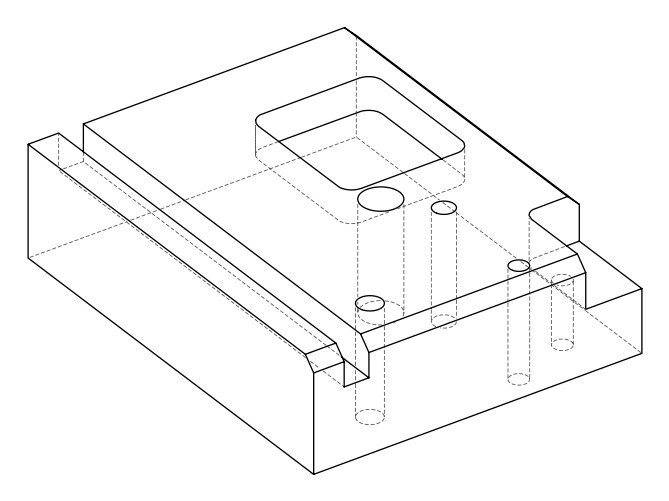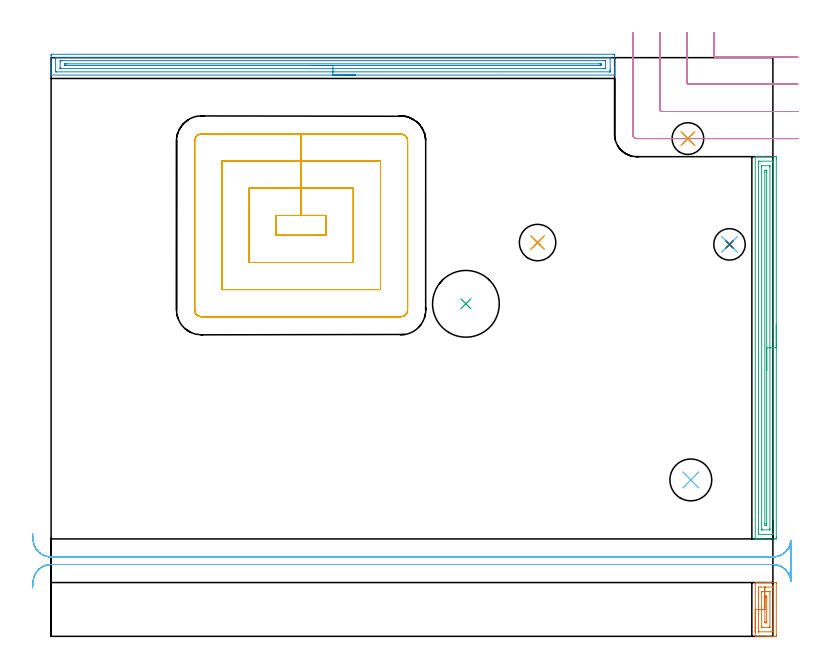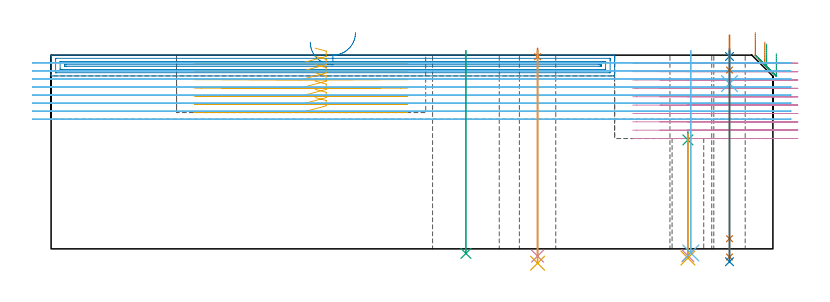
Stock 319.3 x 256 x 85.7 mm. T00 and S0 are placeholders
(PLAN: 18 operations, 11 tool changes, 49.5 min)
(1 AREA_MILL | FG_CHAMFER_SURFACE | UGT0205_001 | 0.95 min | 1271 mm3)
(2 AREA_MILL_1 | FG_CHAMFER_SURFACE_1 | UGT0205_001 | 8.16 min | 10787 mm3)
(3 AREA_MILL_2 | FG_CHAMFER_SURFACE_2 | UGT0205_001 | 5.6 min | 7799 mm3)
(4 MILL_CORNER_NOTCH_RECTANGULAR | CORNER_NOTCH_RECTANGULAR | NXT0201_012 | Follow Part, ap 4, ae 75% | 7.64 min | 111905 mm3)
(5 MILL_RECTANGULAR_POCKET | POCKET_RECTANGULAR_STRAIGHT | NXT0201_012 | Follow Part, ap 4, ae 75% | 12.73 min | 268364 mm3)
(6 MILL_RECTANGULAR_SLOT | SLOT_RECTANGULAR | NXT0201_012 | Follow Part, ap 4, ae 75% | 11.45 min | 173900 mm3)
(7 SPOT_DRILL | STEP1HOLE | NXT0321_9005460120000 | 0.03 min | 22 mm3)
(8 SPOT_DRILL_1 | STEP1HOLE_1 | NXT0321_9005460120000 | 0.03 min | 5 mm3)
(9 SPOT_DRILL_2 | STEP1HOLE_3 | NXT0321_9005460120000 | 0.04 min | 13 mm3)
(10 DRILL_THROUGH_HOLE_INTO_CENTER | STEP1HOLE | NXT0301_065 | 0.37 min | 5908 mm3)
(11 DRILL_TO_ENLARGE_THROUGH_HOLE | STEP1HOLE | UGT0301_285 | 0.38 min | 11492 mm3)
(12 DRILL_BLIND_HOLE_INTO_CENTER | STEP1HOLE_1 | NXT0301_055 | 0.06 min | 650 mm3)
(13 GUN_DRILL_THROUGH_HOLE | STEP1HOLE_1 | UGT0307_006 | 0.49 min | 4773 mm3)
(14 DRILL_TO_ENLARGE_THROUGH_HOLE_1 | STEP1HOLE_1 | UGT0301_272 | 0.38 min | 7586 mm3)
(15 INDEXABLE_INSERT_DRILL_THROUGH_HOLE_FROM_SOLID | STEP1HOLE_2 | NXT0302_030 | 0.36 min | 58514 mm3)
(16 DRILL_THROUGH_HOLE_INTO_CENTER_1 | STEP1HOLE_3 | NXT0301_055 | 0.22 min | 2688 mm3)
(17 DRILL_TO_ENLARGE_THROUGH_HOLE_2 | STEP1HOLE_3 | NXT0301_104 | 0.23 min | 4831 mm3)
(18 INDEXABLE_INSERT_DRILL_THROUGH_HOLE_FROM_SOLID_1 | STEP1HOLE_4 | NXT0302_008 | 0.36 min | 23007 mm3)
(TOOL UGT0205_001 | Chamfer Mill 20 x 3 x 45 deg. | D20 FL50 Z2)
(TOOL NXT0201_012 | ENDMILL 16mm [2P460-1600-NA 1630] | D16 FL38 Z6)
(TOOL NXT0321_9005460120000 | NC Spot Drill, 142deg, 12mm, Carbide, Uncoated | D12 PA142 FL30 Z2)
(TOOL NXT0301_065 | Carbide Drill 9.4mm [860.1-0940-075A1-MM 2214] | D9.4 PA140 FL98 Z2)
(TOOL UGT0301_285 | Twist Drill 16.1 mm | D16.1 PA118 FL125 Z2)
(TOOL NXT0301_055 | Carbide Drill 8.4mm [860.1-0840-042A1-MM 2214] | D8.4 PA140 FL61 Z2)
(TOOL UGT0307_006 | Gun Drill 9 mm | D9 PA130 FL24 Z1)
(TOOL UGT0301_272 | Twist Drill 13.9 mm | D13.9 PA118 FL108 Z2)
(TOOL NXT0302_030 | Index. Insert Drill 29.5mm [880-D2950L32-03] | D29.5 PA176 FL89 Z2)
(TOOL NXT0301_104 | Carbide Drill 14mm [860.1-1400-112A1-MM 2214] | D14 PA140 FL123 Z2)
(TOOL NXT0302_008 | Index. Insert Drill 18.5mm [880-D1850L25-05] | D18.5 PA176 FL93 Z2)
(OP 1 AREA_MILL)
G17 G21 G94 G90
T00 M6
G54
G17 G0 G90 X311.5 Y1.9 S1061 M3
G43 Z95.7 H0
G94 G1 Y1.938 Z94.828 F250.
Y2.052 Z93.963
Y2.241 Z93.112
Y2.503 Z92.28
Y2.837 Z91.474
Y3.24 Z90.7
Y3.708 Z89.964
Y4.24 Z89.272
Y4.829 Z88.629
Y5.472 Z88.04
Y6.164 Z87.508
Y6.9 Z87.04
Y7.674 Z86.637
Y8.48 Z86.303
Y9.312 Z86.041
Y10.163 Z85.852
Y11.028 Z85.738
Y11.9 Z85.7
Y23.794
X311.501 Y23.798 Z85.698
X311.502 Y23.799
X316.597 Y23.8 Z80.603
X317.491 Z79.703
X320.173 Z77.022
X320.617 Y23.797 Z76.578
X320.791 Y23.79 Z76.405
X320.799 Y23.618 Z76.399
X320.8 Y23.354 Z76.4
Y0.709
X320.798 Y0.446 Z76.402
X320.791 Y0.005 Z76.405
X320.624 Y0.002 Z76.571
X318.838 Y0. Z78.357
X317.491 Z79.703
X316.608 Z80.592
X311.502 Y0.001 Z85.698
X311.501 Y0.002
X311.5 Y0.006 Z85.7
Y11.9
X312.914 Z84.286
Y16.305
Y20.816
X312.916 Y21.592 Z84.284
X312.918 Y21.693 Z84.282
X312.922 Y21.79 Z84.278
X313.021 Y21.792 Z84.179
X313.704 Y21.799 Z83.496
X319.068 Y21.8 Z78.132
X319.279 Y21.798 Z77.921
X319.349 Y21.795 Z77.851
X319.373 Y21.79 Z77.827
X319.379 Y21.786 Z77.821
X319.381 Y21.766 Z77.819
X319.384 Y21.697 Z77.816
X319.385 Y21.592 Z77.815
X319.386 Y21.486 Z77.814
Y2.984
X319.384 Y2.208 Z77.816
X319.382 Y2.107 Z77.818
X319.378 Y2.01 Z77.822
X319.279 Y2.008 Z77.921
X318.596 Y2.001 Z78.604
X313.232 Y2. Z83.968
X313.021 Y2.002 Z84.179
X312.951 Y2.005 Z84.249
X312.927 Y2.01 Z84.273
X312.921 Y2.014 Z84.279
X312.919 Y2.034 Z84.281
X312.916 Y2.103 Z84.284
X312.914 Y2.208 Z84.286
Y2.313
Y11.9
X314.328 Z82.872
X314.329 Y19.58 Z82.871
X314.332 Y19.706 Z82.868
X314.335 Y19.782 Z82.865
X314.378 Y19.79 Z82.822
X314.809 Y19.799 Z82.391
X314.839 Y19.8 Z82.361
X317.521 Z79.679
X317.915 Y19.793 Z79.285
X317.959 Y19.79 Z79.241
X317.965 Y19.763 Z79.235
X317.97 Y19.714 Z79.23
X317.971 Y19.667 Z79.229
Y4.22
X317.968 Y4.094 Z79.232
X317.965 Y4.018 Z79.235
X317.922 Y4.01 Z79.278
X317.491 Y4. Z79.709
X317.461 Z79.739
X314.779 Z82.421
X314.385 Y4.007 Z82.815
X314.341 Y4.01 Z82.859
X314.335 Y4.037 Z82.865
X314.33 Y4.086 Z82.87
X314.329 Y4.133 Z82.871
X314.328 Y11.9 Z82.872
X315.743 Z81.457
Y17.186
Y17.619
X315.745 Y17.721 Z81.455
X315.747 Y17.771 Z81.453
X315.749 Y17.788 Z81.451
X315.783 Y17.791 Z81.417
X315.977 Y17.797 Z81.223
X316.437 Y17.792 Z80.763
X316.543 Y17.79 Z80.657
X316.55 Y17.613 Z80.65
X316.557 Y17.226 Z80.643
Y17.186
Y6.614
X316.553 Y6.212 Z80.647
X316.55 Y6.021 Z80.65
X316.461 Y6.01 Z80.739
X316.322 Y6.004 Z80.878
X315.863 Y6.008 Z81.337
X315.756 Y6.01 Z81.444
X315.75 Y6.187 Z81.45
X315.743 Y6.653 Z81.457
Y11.9
Y12.772 Z81.495
Y13.636 Z81.609
Y14.488 Z81.798
Y15.32 Z82.06
Y16.126 Z82.394
Y16.9 Z82.797
Y17.636 Z83.266
Y18.328 Z83.797
Y18.971 Z84.386
Y19.56 Z85.03
Y20.092 Z85.722
Y20.56 Z86.457
Y20.963 Z87.231
Y21.297 Z88.037
Y21.559 Z88.869
Y21.748 Z89.721
Y21.862 Z90.586
Y21.9 Z91.457
G0 Z95.7
M5
M2
(OP 2 AREA_MILL_1)
G17 G21 G94 G90
T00 M6
G54
G17 G0 G90 X134.65 Y248.3 S1061 M3
G43 Z95.7 H0
G94 G1 X134.612 Z94.828 F250.
X134.498 Z93.963
X134.309 Z93.112
X134.047 Z92.28
X133.713 Z91.474
X133.31 Z90.7
X132.842 Z89.964
X132.31 Z89.272
X131.721 Z88.629
X131.078 Z88.04
X130.386 Z87.508
X129.65 Z87.04
X128.876 Z86.637
X128.07 Z86.303
X127.238 Z86.041
X126.386 Z85.852
X125.522 Z85.738
X124.65 Z85.7
X0.159
X0.01 Y248.303 Z85.688
X0.007 Y248.349 Z85.643
X0. Y248.719 Z85.28
Y249.147 Z84.853
Y249.78 Z84.215
Y250.989 Z83.008
Y251.563 Z82.431
Y256.911 Z77.086
X0.002 Y257.2 Z76.797
X0.01 Y257.492 Z76.506
X0.302 Y257.499 Z76.499
X248.695 Y257.5 Z76.5
X249.001 Y257.497 Z76.502
X249.29 Y257.492 Z76.506
X249.3 Y257.198 Z76.799
Y251.563 Z82.431
Y250.989 Z83.008
Y250.672 Z83.324
Y250.097 Z83.899
Y249.78 Z84.215
Y249.147 Z84.853
Y248.719 Z85.281
X249.293 Y248.349 Z85.643
X249.29 Y248.303 Z85.688
X249.141 Y248.3 Z85.7
X124.65
Y249.714 Z84.286
X2.39 Y249.715 Z84.285
X2.323 Y249.716 Z84.284
X2.191 Y249.721 Z84.279
X2.01 Y249.731 Z84.269
X2.008 Y249.78 Z84.22
X2.002 Y250.168 Z83.832
X2. Y255.128 Z78.872
Y255.517 Z78.483
X2.004 Y256.019 Z77.981
X2.007 Y256.067 Z77.933
X2.008 Y256.074 Z77.926
X2.037 Y256.079 Z77.921
X2.124 Y256.082 Z77.918
X2.257 Y256.085 Z77.915
X2.323 Y256.086 Z77.914
X246.91 Y256.085 Z77.915
X246.977 Y256.084 Z77.916
X247.109 Y256.079 Z77.921
X247.29 Y256.069 Z77.931
X247.292 Y256.019 Z77.981
X247.298 Y255.632 Z78.368
X247.3 Y250.672 Z83.328
Y250.283 Z83.717
X247.296 Y249.78 Z84.22
X247.293 Y249.733 Z84.267
X247.292 Y249.726 Z84.274
X247.262 Y249.721 Z84.279
X247.175 Y249.718 Z84.282
X247.043 Y249.715 Z84.285
X246.977 Y249.714 Z84.286
X124.65
Y251.128 Z82.872
X4.609 Y251.129 Z82.871
X4.175 Y251.131 Z82.869
X4.031 Y251.133 Z82.867
X4.014 Y251.135 Z82.865
X4.008 Y251.18 Z82.82
X4.003 Y251.273 Z82.727
X4.001 Y251.389 Z82.611
X4. Y251.563 Z82.437
X4.002 Y254.409 Z79.591
X4.01 Y254.585 Z79.415
X4.021 Y254.665 Z79.335
X4.066 Y254.667 Z79.333
X4.175 Y254.67 Z79.33
X4.632 Y254.671 Z79.329
X5.067 Y254.672 Z79.328
X244.69 Y254.671 Z79.329
X245.125 Y254.669 Z79.331
X245.269 Y254.667 Z79.333
X245.286 Y254.665 Z79.335
X245.292 Y254.62 Z79.38
X245.297 Y254.527 Z79.473
X245.299 Y254.411 Z79.589
X245.3 Y254.237 Z79.763
X245.298 Y251.391 Z82.609
X245.29 Y251.215 Z82.785
X245.279 Y251.135 Z82.865
X245.234 Y251.133 Z82.867
X245.125 Y251.13 Z82.87
X244.668 Y251.129 Z82.871
X244.233 Y251.128 Z82.872
X124.65
Y252.543 Z81.457
X6.763
X6.049 Y252.55 Z81.45
X6.01 Y252.552 Z81.448
X6.007 Y252.597 Z81.403
X6.003 Y252.697 Z81.303
X6.002 Y252.9 Z81.1
X6.003 Y253.102 Z80.898
X6.007 Y253.203 Z80.797
X6.01 Y253.248 Z80.752
X6.053 Y253.252 Z80.748
X6.136 Y253.254 Z80.746
X6.852 Y253.257 Z80.743
X6.94
X242.537
X243.251 Y253.25 Z80.75
X243.29 Y253.248 Z80.752
X243.293 Y253.203 Z80.797
X243.297 Y253.102 Z80.898
X243.298 Y252.9 Z81.1
X243.297 Y252.697 Z81.303
X243.293 Y252.597 Z81.403
X243.29 Y252.552 Z81.448
X243.246 Y252.549 Z81.451
X242.36 Y252.543 Z81.457
X124.65
X123.778 Z81.495
X122.914 Z81.609
X122.062 Z81.798
X121.23 Z82.06
X120.424 Z82.394
X119.65 Z82.797
X118.914 Z83.266
X118.222 Z83.797
X117.579 Z84.386
X116.99 Z85.029
X116.458 Z85.722
X115.99 Z86.457
X115.587 Z87.231
X115.253 Z88.037
X114.991 Z88.869
X114.802 Z89.721
X114.688 Z90.586
X114.65 Z91.457
G0 Z95.7
M5
M2
(OP 3 AREA_MILL_2)
G17 G21 G94 G90
T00 M6
G54
G17 G0 G90 X320.8 Y137.65 S1061 M3
G43 Z95.7 H0
Z86.4
G94 G1 Y137.612 Z85.528 F250.
Y137.498 Z84.663
Y137.309 Z83.812
Y137.047 Z82.98
Y136.713 Z82.174
Y136.31 Z81.4
Y135.842 Z80.664
Y135.31 Z79.972
Y134.721 Z79.329
Y134.078 Z78.74
Y133.386 Z78.208
Y132.65 Z77.74
Y131.876 Z77.337
Y131.07 Z77.003
Y130.238 Z76.741
Y129.387 Z76.552
Y128.522 Z76.438
Y127.65 Z76.4
Y43.979
X320.798 Y43.712 Z76.402
X320.792 Y43.107 Z76.406
X320.783 Y43.104 Z76.415
X320.173 Y43.1 Z77.024
X319.892 Z77.305
X314.809 Z82.385
X314.247 Z82.95
X313.915 Z83.281
X313.353 Z83.843
X313.021 Z84.174
X311.966 Z85.233
X311.566 Y43.102 Z85.625
X311.535 Y43.104 Z85.656
X311.503 Y43.11 Z85.688
X311.5 Y43.266 Z85.7
Y212.034
X311.502 Y212.19 Z85.688
X311.564 Y212.194 Z85.627
X311.966 Y212.2 Z85.233
X312.356 Z84.843
X313.021 Z84.174
X314.247 Z82.95
X314.809 Z82.385
X315.422 Z81.773
X320.173 Z77.024
X320.783 Y212.197 Z76.415
X320.792 Y212.193 Z76.406
X320.797 Y211.588 Z76.403
X320.8 Y210.961 Z76.4
Y127.65
X319.386 Z77.814
X319.385 Y45.393 Z77.815
X319.381 Y45.285 Z77.819
X319.372 Y45.11 Z77.828
X319.279 Y45.106 Z77.921
X318.783 Y45.1 Z78.417
X313.021 Y45.101 Z84.179
X312.964 Y45.104 Z84.236
X312.932 Y45.11 Z84.268
X312.921 Y45.122 Z84.279
X312.918 Y45.179 Z84.282
X312.915 Y45.392 Z84.285
X312.914 Y45.498 Z84.286
X312.915 Y209.908 Z84.285
X312.919 Y210.015 Z84.281
X312.928 Y210.19 Z84.272
X313.021 Y210.193 Z84.179
X313.517 Y210.2 Z83.683
X319.279 Y210.199 Z77.921
X319.336 Y210.196 Z77.864
X319.368 Y210.191 Z77.832
X319.379 Y210.178 Z77.821
X319.382 Y210.122 Z77.818
X319.385 Y209.908 Z77.815
X319.386 Y209.802 Z77.814
Y127.65
X317.972 Z79.228
X317.971 Y47.697 Z79.229
X317.97 Y47.284 Z79.23
X317.968 Y47.165 Z79.232
X317.965 Y47.114 Z79.235
X317.86 Y47.107 Z79.34
X317.675 Y47.101 Z79.525
X314.502 Z82.698
X314.403 Y47.105 Z82.797
X314.342 Y47.11 Z82.858
X314.335 Y47.127 Z82.865
X314.332 Y47.284 Z82.868
X314.329 Y47.764 Z82.871
X314.328 Y207.603 Z82.872
X314.33 Y208.016 Z82.87
X314.332 Y208.135 Z82.868
X314.335 Y208.186 Z82.865
X314.44 Y208.193 Z82.76
X314.625 Y208.199 Z82.575
X317.798 Z79.402
X317.897 Y208.195 Z79.303
X317.958 Y208.19 Z79.242
X317.965 Y208.173 Z79.235
X317.968 Y208.016 Z79.232
X317.971 Y207.536 Z79.229
X317.972 Y127.65 Z79.228
X316.557 Z80.643
Y49.963
X316.552 Y49.15 Z80.648
X316.55 Y49.117 Z80.65
X315.75 Y49.12 Z81.45
X315.743 Y49.923 Z81.457
Y49.963
Y205.376
X315.75 Y206.183 Z81.45
X316.55 Y206.18 Z80.65
X316.557 Y205.377 Z80.643
Y205.337
Y127.65
Y126.778 Z80.681
Y125.914 Z80.795
Y125.062 Z80.983
Y124.23 Z81.246
Y123.424 Z81.58
Y122.65 Z81.982
Y121.914 Z82.451
Y121.222 Z82.982
Y120.579 Z83.572
Y119.99 Z84.215
Y119.458 Z84.907
Y118.99 Z85.643
Y118.587 Z86.416
Y118.253 Z87.222
Y117.991 Z88.054
Y117.802 Z88.906
Y117.688 Z89.771
Y117.65 Z90.643
G0 Z95.7
M5
M2
(OP 4 MILL_CORNER_NOTCH_RECTANGULAR)
G17 G21 G94 G90
T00 M6
G54
G17 G0 G90 X293.3 Y267. S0 M3
G43 Z95.792 H1
Z82.092
G94 G1 Y264. F250.
Y256.996 F500.
G3 X294.096 Y256.2 R0.8
G1 X327.297
X330.297 F250.
G0 Z95.792
X281.3 Y267.
Z82.092
G1 Y264.
Y244.996 F500.
G3 X282.096 Y244.2 R0.8
G1 X327.3
X330.3 F250.
G0 Z95.792
X269.3 Y267.
Z82.092
G1 Y264.
Y232.996 F500.
G3 X270.096 Y232.2 R0.8
G1 X327.3
X330.3 F250.
G0 Z95.792
X257.3 Y267.
Z82.092
G1 Y264.
Y222. F500.
G3 X259.1 Y220.2 R1.8
G1 X327.3
X330.3 F250.
G0 Z95.792
X293.3 Y267.
Z78.393
G1 Y264.
Y256.996 F500.
G3 X294.096 Y256.2 R0.8
G1 X327.297
X330.297 F250.
G0 Z95.792
X281.3 Y267.
Z78.393
G1 Y264.
Y244.996 F500.
G3 X282.096 Y244.2 R0.8
G1 X327.3
X330.3 F250.
G0 Z95.792
X269.3 Y267.
Z78.393
G1 Y264.
Y232.996 F500.
G3 X270.096 Y232.2 R0.8
G1 X327.3
X330.3 F250.
G0 Z95.792
X257.3 Y267.
Z78.393
G1 Y264.
Y222. F500.
G3 X259.1 Y220.2 R1.8
G1 X327.3
X330.3 F250.
G0 Z95.792
X293.3 Y267.
Z74.694
G1 Y264.
Y256.996 F500.
G3 X294.096 Y256.2 R0.8
G1 X327.297
X330.297 F250.
G0 Z95.792
X281.3 Y267.
Z74.694
G1 Y264.
Y244.996 F500.
G3 X282.096 Y244.2 R0.8
G1 X327.3
X330.3 F250.
G0 Z95.792
X269.3 Y267.
Z74.694
G1 Y264.
Y232.996 F500.
G3 X270.096 Y232.2 R0.8
G1 X327.3
X330.3 F250.
G0 Z95.792
X257.3 Y267.
Z74.694
G1 Y264.
Y222. F500.
G3 X259.1 Y220.2 R1.8
G1 X327.3
X330.3 F250.
G0 Z95.792
X293.3 Y267.
Z70.995
G1 Y264.
Y256.996 F500.
G3 X294.096 Y256.2 R0.8
G1 X327.297
X330.297 F250.
G0 Z95.792
X281.3 Y267.
Z70.995
G1 Y264.
Y244.996 F500.
G3 X282.096 Y244.2 R0.8
G1 X327.3
X330.3 F250.
G0 Z95.792
X269.3 Y267.
Z70.995
G1 Y264.
Y232.996 F500.
G3 X270.096 Y232.2 R0.8
G1 X327.3
X330.3 F250.
G0 Z95.792
X257.3 Y267.
Z70.995
G1 Y264.
Y222. F500.
G3 X259.1 Y220.2 R1.8
G1 X327.3
X330.3 F250.
G0 Z95.792
X293.3 Y267.
Z67.296
G1 Y264.
Y256.996 F500.
G3 X294.096 Y256.2 R0.8
G1 X327.297
X330.297 F250.
G0 Z95.792
X281.3 Y267.
Z67.296
G1 Y264.
Y244.996 F500.
G3 X282.096 Y244.2 R0.8
G1 X327.3
X330.3 F250.
G0 Z95.792
X269.3 Y267.
Z67.296
G1 Y264.
Y232.996 F500.
G3 X270.096 Y232.2 R0.8
G1 X327.3
X330.3 F250.
G0 Z95.792
X257.3 Y267.
Z67.296
G1 Y264.
Y222. F500.
G3 X259.1 Y220.2 R1.8
G1 X327.3
X330.3 F250.
G0 Z95.792
X293.3 Y267.
Z63.597
G1 Y264.
Y256.996 F500.
G3 X294.096 Y256.2 R0.8
G1 X327.297
X330.297 F250.
G0 Z95.792
X281.3 Y267.
Z63.597
G1 Y264.
Y244.996 F500.
G3 X282.096 Y244.2 R0.8
G1 X327.3
X330.3 F250.
G0 Z95.792
X269.3 Y267.
Z63.597
G1 Y264.
Y232.996 F500.
G3 X270.096 Y232.2 R0.8
G1 X327.3
X330.3 F250.
G0 Z95.792
X257.3 Y267.
Z63.597
G1 Y264.
Y222. F500.
G3 X259.1 Y220.2 R1.8
G1 X327.3
X330.3 F250.
G0 Z95.792
X293.3 Y267.
Z59.897
G1 Y264.
Y256.996 F500.
G3 X294.096 Y256.2 R0.8
G1 X327.297
X330.297 F250.
G0 Z95.792
X281.3 Y267.
Z59.897
G1 Y264.
Y244.996 F500.
G3 X282.096 Y244.2 R0.8
G1 X327.3
X330.3 F250.
G0 Z95.792
X269.3 Y267.
Z59.897
G1 Y264.
Y232.996 F500.
G3 X270.096 Y232.2 R0.8
G1 X327.3
X330.3 F250.
G0 Z95.792
X257.3 Y267.
Z59.897
G1 Y264.
Y222. F500.
G3 X259.1 Y220.2 R1.8
G1 X327.3
X330.3 F250.
G0 Z95.792
X293.3 Y267.
Z56.198
G1 Y264.
Y256.996 F500.
G3 X294.096 Y256.2 R0.8
G1 X327.297
X330.297 F250.
G0 Z95.792
X281.3 Y267.
Z56.198
G1 Y264.
Y244.996 F500.
G3 X282.096 Y244.2 R0.8
G1 X327.3
X330.3 F250.
G0 Z95.792
X269.3 Y267.
Z56.198
G1 Y264.
Y232.996 F500.
G3 X270.096 Y232.2 R0.8
G1 X327.3
X330.3 F250.
G0 Z95.792
X257.3 Y267.
Z56.198
G1 Y264.
Y222. F500.
G3 X259.1 Y220.2 R1.8
G1 X327.3
X330.3 F250.
G0 Z95.792
X293.3 Y267.
Z52.499
G1 Y264.
Y256.996 F500.
G3 X294.096 Y256.2 R0.8
G1 X327.297
X330.297 F250.
G0 Z95.792
X281.3 Y267.
Z52.499
G1 Y264.
Y244.996 F500.
G3 X282.096 Y244.2 R0.8
G1 X327.3
X330.3 F250.
G0 Z95.792
X269.3 Y267.
Z52.499
G1 Y264.
Y232.996 F500.
G3 X270.096 Y232.2 R0.8
G1 X327.3
X330.3 F250.
G0 Z95.792
X257.3 Y267.
Z52.499
G1 Y264.
Y222. F500.
G3 X259.1 Y220.2 R1.8
G1 X327.3
X330.3 F250.
G0 Z95.792
X293.3 Y267.
Z48.8
G1 Y264.
Y256.996 F500.
G3 X294.096 Y256.2 R0.8
G1 X327.297
X330.297 F250.
G0 Z95.792
X281.3 Y267.
Z48.8
G1 Y264.
Y244.996 F500.
G3 X282.096 Y244.2 R0.8
G1 X327.3
X330.3 F250.
G0 Z95.792
X269.3 Y267.
Z48.8
G1 Y264.
Y232.996 F500.
G3 X270.096 Y232.2 R0.8
G1 X327.3
X330.3 F250.
G0 Z95.792
X257.3 Y267.
Z48.8
G1 Y264.
Y222. F500.
G3 X259.1 Y220.2 R1.8
G1 X327.3
X330.3 F250.
G0 Z95.792
M5
M2
(OP 5 MILL_RECTANGULAR_POCKET)
G17 G21 G94 G90
T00 M6
G54
G17 G0 G90 X116.813 Y177.4 S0 M3
G43 Z95.792 H1
Z88.792
G94 G1 X121.7 Z87.482 F250.
Y186.2 Z85.124
X110.6 Z82.15
X99.5 F500.
Y177.4
X121.7
Y186.2
X110.6
Y198.2
X87.5
Y165.4
X133.7
Y198.2
X110.6
Y210.2
X75.5
Y153.4
X145.7
Y210.2
X110.6
Y222.2
X66.5
G3 X63.5 Y219.2 R3.
G1 Y144.4
G3 X66.5 Y141.4 R3.
G1 X154.7
G3 X157.7 Y144.4 R3.
G1 Y219.2
G3 X154.7 Y222.2 R3.
G1 X110.6
X109.6
G0 X116.813 Y177.4 Z85.15
G1 X121.7 Z83.84 F250.
Y186.2 Z81.482
X110.6 Z78.508
X99.5 F500.
Y177.4
X121.7
Y186.2
X110.6
Y198.2
X87.5
Y165.4
X133.7
Y198.2
X110.6
Y210.2
X75.5
Y153.4
X145.7
Y210.2
X110.6
Y222.2
X66.5
G3 X63.5 Y219.2 R3.
G1 Y144.4
G3 X66.5 Y141.4 R3.
G1 X154.7
G3 X157.7 Y144.4 R3.
G1 Y219.2
G3 X154.7 Y222.2 R3.
G1 X110.6
X109.6
G0 X116.813 Y177.4 Z81.508
G1 X121.7 Z80.199 F250.
Y186.2 Z77.841
X110.6 Z74.867
X99.5 F500.
Y177.4
X121.7
Y186.2
X110.6
Y198.2
X87.5
Y165.4
X133.7
Y198.2
X110.6
Y210.2
X75.5
Y153.4
X145.7
Y210.2
X110.6
Y222.2
X66.5
G3 X63.5 Y219.2 R3.
G1 Y144.4
G3 X66.5 Y141.4 R3.
G1 X154.7
G3 X157.7 Y144.4 R3.
G1 Y219.2
G3 X154.7 Y222.2 R3.
G1 X110.6
X109.6
G0 X116.813 Y177.4 Z77.867
G1 X121.7 Z76.557 F250.
Y186.2 Z74.199
X110.6 Z71.225
X99.5 F500.
Y177.4
X121.7
Y186.2
X110.6
Y198.2
X87.5
Y165.4
X133.7
Y198.2
X110.6
Y210.2
X75.5
Y153.4
X145.7
Y210.2
X110.6
Y222.2
X66.5
G3 X63.5 Y219.2 R3.
G1 Y144.4
G3 X66.5 Y141.4 R3.
G1 X154.7
G3 X157.7 Y144.4 R3.
G1 Y219.2
G3 X154.7 Y222.2 R3.
G1 X110.6
X109.6
G0 X116.813 Y177.4 Z74.225
G1 X121.7 Z72.915 F250.
Y186.2 Z70.558
X110.6 Z67.583
X99.5 F500.
Y177.4
X121.7
Y186.2
X110.6
Y198.2
X87.5
Y165.4
X133.7
Y198.2
X110.6
Y210.2
X75.5
Y153.4
X145.7
Y210.2
X110.6
Y222.2
X66.5
G3 X63.5 Y219.2 R3.
G1 Y144.4
G3 X66.5 Y141.4 R3.
G1 X154.7
G3 X157.7 Y144.4 R3.
G1 Y219.2
G3 X154.7 Y222.2 R3.
G1 X110.6
X109.6
G0 X116.813 Y177.4 Z70.583
G1 X121.7 Z69.274 F250.
Y186.2 Z66.916
X110.6 Z63.942
X99.5 F500.
Y177.4
X121.7
Y186.2
X110.6
Y198.2
X87.5
Y165.4
X133.7
Y198.2
X110.6
Y210.2
X75.5
Y153.4
X145.7
Y210.2
X110.6
Y222.2
X66.5
G3 X63.5 Y219.2 R3.
G1 Y144.4
G3 X66.5 Y141.4 R3.
G1 X154.7
G3 X157.7 Y144.4 R3.
G1 Y219.2
G3 X154.7 Y222.2 R3.
G1 X110.6
X109.6
G0 X116.813 Y177.4 Z66.942
G1 X121.7 Z65.632 F250.
Y186.2 Z63.274
X110.6 Z60.3
X99.5 F500.
Y177.4
X121.7
Y186.2
X110.6
Y198.2
X87.5
Y165.4
X133.7
Y198.2
X110.6
Y210.2
X75.5
Y153.4
X145.7
Y210.2
X110.6
Y222.2
X66.5
G3 X63.5 Y219.2 R3.
G1 Y144.4
G3 X66.5 Y141.4 R3.
G1 X154.7
G3 X157.7 Y144.4 R3.
G1 Y219.2
G3 X154.7 Y222.2 R3.
G1 X110.6
X109.6
G0 Z95.792
M5
M2
(OP 6 MILL_RECTANGULAR_SLOT)
G17 G21 G94 G90
T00 M6
G54
G17 G0 G90 X-8.23 Y21.503 S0 M3
G43 Z95.792 H1
Z82.243
G94 G1 X-7.97 Y24.492 F250.
G2 X0. Y31.8 R8. F500.
G1 X319.3
G2 X326.447 Y27.394 R8.
G3 X327.3 Y30.989 R8.
G1 Y35.91
G3 X326.447 Y39.505 R8.
G2 X319.3 Y35.1 R8.
G1 X0.
G2 X-7.97 Y42.408 R8.
G1 X-8.23 Y45.397 F250.
G0 Y21.503 Z78.694
G1 X-7.97 Y24.492
G2 X0. Y31.8 R8. F500.
G1 X319.3
G2 X327.088 Y25.63 R8.
G1 X327.117 Y25.624
G3 X327.3 Y27.325 R8.
G1 Y39.572
G3 X327.117 Y41.275 R8.
G1 X327.087 Y41.268
G2 X319.3 Y35.1 R8.
G1 X0.
G2 X-7.97 Y42.408 R8.
G1 X-8.23 Y45.397 F250.
G0 Y21.503 Z75.145
G1 X-7.97 Y24.492
G2 X0. Y31.8 R8. F500.
G1 X319.3
G2 X327.27 Y24.492 R8.
G1 X327.3
Y42.408
X327.27
G2 X319.3 Y35.1 R8.
G1 X0.
G2 X-7.97 Y42.408 R8.
G1 X-8.23 Y45.397 F250.
G0 Y21.503 Z71.596
G1 X-7.97 Y24.492
G2 X0. Y31.8 R8. F500.
G1 X319.3
G2 X327.27 Y24.492 R8.
G1 X327.3
Y42.408
X327.27
G2 X319.3 Y35.1 R8.
G1 X0.
G2 X-7.97 Y42.408 R8.
G1 X-8.23 Y45.397 F250.
G0 Y21.503 Z68.047
G1 X-7.97 Y24.492
G2 X0. Y31.8 R8. F500.
G1 X319.3
G2 X327.27 Y24.492 R8.
G1 X327.3
Y42.408
X327.27
G2 X319.3 Y35.1 R8.
G1 X0.
G2 X-7.97 Y42.408 R8.
G1 X-8.23 Y45.397 F250.
G0 Y21.503 Z64.498
G1 X-7.97 Y24.492
G2 X0. Y31.8 R8. F500.
G1 X319.3
G2 X327.27 Y24.492 R8.
G1 X327.3
Y42.408
X327.27
G2 X319.3 Y35.1 R8.
G1 X0.
G2 X-7.97 Y42.408 R8.
G1 X-8.23 Y45.397 F250.
G0 Y21.503 Z60.949
G1 X-7.97 Y24.492
G2 X0. Y31.8 R8. F500.
G1 X319.3
G2 X327.27 Y24.492 R8.
G1 X327.3
Y42.408
X327.27
G2 X319.3 Y35.1 R8.
G1 X0.
G2 X-7.97 Y42.408 R8.
G1 X-8.23 Y45.397 F250.
G0 Y21.503 Z57.4
G1 X-7.97 Y24.492
G2 X0. Y31.8 R8. F500.
G1 X319.3
G2 X327.27 Y24.492 R8.
G1 X327.3
Y42.408
X327.27
G2 X319.3 Y35.1 R8.
G1 X0.
G2 X-7.97 Y42.408 R8.
G1 X-8.23 Y45.397 F250.
G0 Z95.792
M5
M2
(OP 7 SPOT_DRILL)
G17 G21 G94 G90
T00 M6
G54
G17 G0 G90 X215.2 Y174.2 S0 M3
G43 Z95.7 H0
G94 G81 G98 Z85.007 F250. R88.7
G80
M5
M2
(OP 8 SPOT_DRILL_1)
G17 G21 G94 G90
T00 M6
G54
G17 G0 G90 X300.1 Y173.4 S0 M3
G43 Z95.7 H0
G94 G81 G98 Z85.102 F250. R88.7
G80
M5
M2
(OP 9 SPOT_DRILL_2)
G17 G21 G94 G90
T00 M6
G54
G17 G0 G90 X281.7 Y220.2 S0 M3
G43 Z95.7 H0
G94 G81 G98 Z48.197 F250. R51.8
G80
M5
M2
(OP 10 DRILL_THROUGH_HOLE_INTO_CENTER)
G17 G21 G94 G90
T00 M6
G54
G17 G0 G90 X215.2 Y174.2 S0 M3
G43 Z95.7 H1
G94 G73 G98 Z-3.211 F250. Q8.891 R87.7
G80
M5
M2
(OP 11 DRILL_TO_ENLARGE_THROUGH_HOLE)
G17 G21 G94 G90
T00 M6
G54
G17 G0 G90 X215.2 Y174.2 S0 M3
G43 Z95.7 H0
G94 G73 G98 Z-6.337 F250. Q15.339 R87.7
G80
M5
M2
(OP 12 DRILL_BLIND_HOLE_INTO_CENTER)
G17 G21 G94 G90
T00 M6
G54
G17 G0 G90 X300.1 Y173.4 S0 M3
G43 Z95.7 H1
G94 G81 G98 Z73.1 F250. R87.7
G80
M5
M2
(OP 13 GUN_DRILL_THROUGH_HOLE)
G17 G21 G94 G90
T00 M6
G54
G17 G0 G90 X300.1 Y173.4 M8
G43 Z95.7 H0
Z94.561
S716 M3
G94 G1 Z79.102 F125. M26
G4 X.084
Z4.5 F250.
G4 X.084
Z-3.598 F125.
G4 X.084
M5
M9
G0 Z94.561
Z95.7
M2
(OP 14 DRILL_TO_ENLARGE_THROUGH_HOLE_1)
G17 G21 G94 G90
T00 M6
G54
G17 G0 G90 X300.1 Y173.4 S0 M3
G43 Z95.7 H0
G94 G73 G98 Z-5.676 F250. Q13.054 R87.7
G80
M5
M2
(OP 15 INDEXABLE_INSERT_DRILL_THROUGH_HOLE_FROM_SOLID)
G17 G21 G94 G90
T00 M6
G54
G17 G0 G90 X183.5 Y147.1 S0 M3
G43 Z95.7 H1
G94 G81 G98 Z-2.015 F250. R87.7
G80
M5
M2
(OP 16 DRILL_THROUGH_HOLE_INTO_CENTER_1)
G17 G21 G94 G90
T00 M6
G54
G17 G0 G90 X281.7 Y220.2 S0 M3
G43 Z95.7 H1
G94 G73 G98 Z-3.029 F250. Q7.404 R50.8
G80
M5
M2
(OP 17 DRILL_TO_ENLARGE_THROUGH_HOLE_2)
G17 G21 G94 G90
T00 M6
G54
G17 G0 G90 X281.7 Y220.2 S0 M3
G43 Z95.7 H1
G94 G73 G98 Z-4.048 F250. Q13.212 R50.8
G80
M5
M2
(OP 18 INDEXABLE_INSERT_DRILL_THROUGH_HOLE_FROM_SOLID_1)
G17 G21 G94 G90
T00 M6
G54
G17 G0 G90 X283. Y69.2 S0 M3
G43 Z95.7 H1
G94 G81 G98 Z-1.823 F250. R87.7
G80
M5
M2
